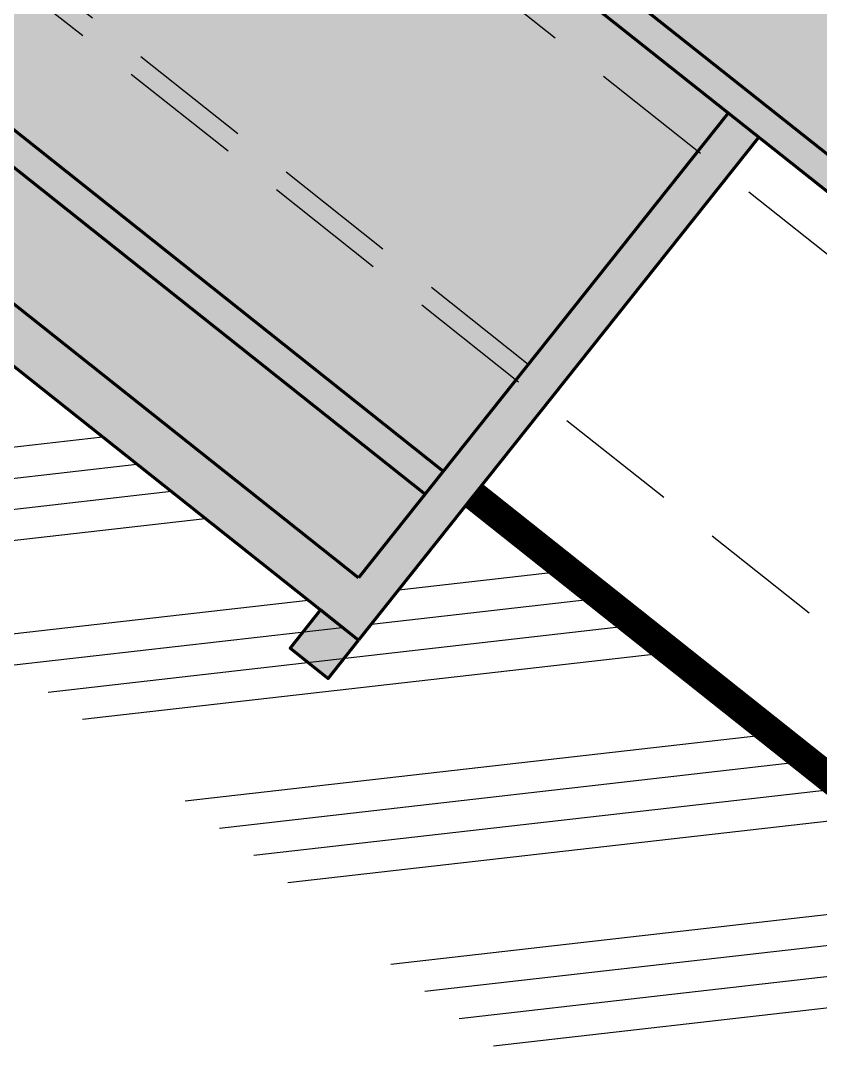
# Model space of a CAD drawing. Header units: metres. Extents: x -664657 to -643449, y -1076720 to -1062383.
# Drawn here: x -657332.49 to -657324.28, y -1068447.39 to -1068436.84 of the extents above; entities that cross this region are included whole.
import ezdxf

# ---------------------------------------------------------------- set-up
doc = ezdxf.new("R2010")
doc.units = ezdxf.units.M
doc.header["$LTSCALE"] = 0.1
doc.linetypes.add('DASHED', pattern=[19.05, 12.7, -6.35])
doc.layers.get('0').update_dxf_attribs({"color": 8, "lineweight": 9})
doc.layers.add('AA_THER_silná', color=1, linetype='Continuous', lineweight=70)
doc.layers.add('AA_THER_srafy', color=52, linetype='Continuous')
doc.layers.add('AA_THER_čárkovaná', color=5, linetype='DASHED')

msp = doc.modelspace()

# ---------------------------------------------------------------- hatches: boundary and pattern name
at = {"layer": 'AA_THER_srafy'}
h = msp.add_hatch(dxfattribs=at)
h.set_pattern_fill('ANSI34', color=254, scale=0.1, style=0)
h.set_pattern_definition([(6.51268, (-656030.26, -1069498.5804), (-0.2160709, 1.8927066), []), (6.51268, (-656029.9085, -1069498.8599), (-0.2160709, 1.8927066), []), (6.51268, (-656029.557, -1069499.1393), (-0.2160709, 1.8927066), []), (6.51268, (-656029.2056, -1069499.4187), (-0.2160709, 1.8927066), [])])
h.paths.add_polyline_path([(-657356.375, -1068419.029), (-657374.801, -1068404.379), (-657391.225, -1068391.32), (-657395.578, -1068387.858), (-657386.741, -1068376.743), (-657395.685, -1068369.632), (-657404.522, -1068380.747), (-657427.701, -1068362.317), (-657418.863, -1068351.203), (-657427.512, -1068344.326), (-657436.35, -1068355.44), (-657450.04, -1068344.555), (-657452.716, -1068347.922), (-657314.772, -1068457.598), (-657312.097, -1068454.234), (-657324.11, -1068444.683), (-657327.837, -1068441.72), (-657329.019, -1068443.207), (-657357.167, -1068420.827), (-657357.478, -1068421.219), (-657357.869, -1068420.907)])
h.paths.add_polyline_path([(-657248.573, -1068504.743), (-657251.312, -1068502.565), (-657249.444, -1068500.217), (-657255.374, -1068495.503), (-657257.241, -1068497.851), (-657264.756, -1068491.876), (-657262.889, -1068489.527), (-657268.314, -1068485.214), (-657270.181, -1068487.562), (-657291.615, -1068470.52), (-657286.014, -1068463.475), (-657290.429, -1068456.132), (-657298.578, -1068453.485), (-657304.179, -1068460.53), (-657312.097, -1068454.234), (-657314.772, -1068457.598), (-657251.246, -1068508.105)])
h = msp.add_hatch(color=254, dxfattribs=at)
h.dxf.hatch_style = 1
h.paths.add_polyline_path([(-657325.536, -1068438.183), (-657332.737, -1068432.458), (-657332.924, -1068432.692), (-657353.557, -1068416.287), (-657355.113, -1068418.244), (-657342.933, -1068427.928), (-657327.278, -1068440.375)])
h.paths.add_polyline_path([(-657343.132, -1068428.153), (-657355.3, -1068418.479), (-657356.855, -1068420.436), (-657344.676, -1068430.119), (-657334.12, -1068436.916)])
h.paths.add_polyline_path([(-657328.336, -1068441.705), (-657333.021, -1068437.981), (-657342.316, -1068431.996), (-657329.021, -1068442.566)])
h.paths.add_polyline_path([(-657327.278, -1068440.375), (-657342.933, -1068427.928), (-657332.846, -1068437.736), (-657328.15, -1068441.47)])
h.paths.add_polyline_path([(-657325.225, -1068437.792), (-657332.426, -1068432.066), (-657332.737, -1068432.458), (-657325.536, -1068438.183)])
h = msp.add_hatch(color=250, dxfattribs=at)
h.dxf.hatch_style = 1
h.paths.add_polyline_path([(-657327.09, -1068440.78), (-657327.403, -1068440.531), (-657329.021, -1068442.566), (-657356.855, -1068420.436), (-657357.167, -1068420.827), (-657329.019, -1068443.207)])
h = msp.add_hatch(color=31, dxfattribs=at)
h.dxf.hatch_style = 1
h.paths.add_polyline_path([(-657322.104, -1068437.08), (-657330.87, -1068430.109), (-657332.239, -1068431.831), (-657323.472, -1068438.801)])
h.paths.add_polyline_path([(-657321.792, -1068436.688), (-657330.559, -1068429.718), (-657330.87, -1068430.109), (-657322.104, -1068437.08)])
h.paths.add_polyline_path([(-657320.237, -1068434.731), (-657329.003, -1068427.761), (-657330.372, -1068429.483), (-657321.605, -1068436.453)])
h.paths.add_polyline_path([(-657319.925, -1068434.34), (-657328.692, -1068427.37), (-657329.003, -1068427.761), (-657320.237, -1068434.731)])
h.paths.add_polyline_path([(-657318.37, -1068432.383), (-657327.136, -1068425.413), (-657328.505, -1068427.135), (-657319.738, -1068434.105)])
h.paths.add_polyline_path([(-657318.058, -1068431.992), (-657326.825, -1068425.021), (-657327.136, -1068425.413), (-657318.37, -1068432.383)])
h = msp.add_hatch(color=250, dxfattribs=at)
h.dxf.hatch_style = 1
h.paths.add_polyline_path([(-657325.038, -1068437.557), (-657332.239, -1068431.831), (-657330.87, -1068430.109), (-657331.183, -1068429.86), (-657333.05, -1068432.209), (-657332.737, -1068432.458), (-657332.426, -1068432.066), (-657325.225, -1068437.792)])
h = msp.add_hatch(color=250, dxfattribs=at)
h.dxf.hatch_style = 1
h.paths.add_polyline_path([(-657333.021, -1068437.981), (-657328.336, -1068441.705), (-657328.15, -1068441.47), (-657332.846, -1068437.736), (-657344.676, -1068430.119), (-657342.316, -1068431.996)], flags=17)
h = msp.add_hatch(color=250, dxfattribs=at)
h.dxf.hatch_style = 1
h.paths.add_polyline_path([(-657321.791, -1068437.329), (-657322.104, -1068437.08), (-657323.472, -1068438.801), (-657325.038, -1068437.557), (-657325.225, -1068437.792), (-657323.346, -1068439.285)])
h = msp.add_hatch(color=250, dxfattribs=at)
h.dxf.hatch_style = 1
h.paths.add_polyline_path([(-657324.912, -1068438.04), (-657325.225, -1068437.792), (-657325.536, -1068438.183), (-657325.223, -1068438.432)])
h = msp.add_hatch(color=250, dxfattribs=at)
h.dxf.hatch_style = 1
h.paths.add_polyline_path([(-657325.223, -1068438.432), (-657325.536, -1068438.183), (-657327.403, -1068440.531), (-657327.09, -1068440.78)])
at = {"layer": 'AA_THER_srafy', "linetype": 'ByBlock', "lineweight": -3}
msp.add_hatch(color=250, dxfattribs=at).paths.add_polyline_path([(-657329.019, -1068443.207), (-657329.41, -1068442.895), (-657329.722, -1068443.287), (-657329.331, -1068443.599)])

# ---------------------------------------------------------------- linework, layer by layer
at = {"color": 1, "lineweight": 30, "const_width": 0.3}
msp.add_lwpolyline([(-657196.081, -1068546.48), (-657251.312, -1068502.565), (-657249.444, -1068500.217), (-657255.374, -1068495.503), (-657257.241, -1068497.851), (-657264.756, -1068491.876), (-657262.889, -1068489.527), (-657268.314, -1068485.214), (-657270.181, -1068487.562), (-657291.615, -1068470.52), (-657286.014, -1068463.475), (-657290.429, -1068456.132), (-657298.578, -1068453.485), (-657304.179, -1068460.53), (-657324.11, -1068444.683), (-657327.837, -1068441.72)], dxfattribs=at)
at = {"layer": 'AA_THER_silná'}
for p, q in [((-657329.021, -1068442.566), (-657356.855, -1068420.436)), ((-657329.019, -1068443.207), (-657357.167, -1068420.827)), ((-657323.472, -1068438.801), (-657332.239, -1068431.831)), ((-657323.346, -1068439.285), (-657332.426, -1068432.066)), ((-657332.846, -1068437.736), (-657328.15, -1068441.47)), ((-657325.225, -1068437.792), (-657329.021, -1068442.566)), ((-657333.021, -1068437.981), (-657328.336, -1068441.705)), ((-657324.912, -1068438.04), (-657329.019, -1068443.207)), ((-657327.837, -1068441.719), (-657320.738, -1068447.363))]:
    msp.add_line(p, q, dxfattribs=at)
msp.add_lwpolyline([(-657329.019, -1068443.207), (-657329.41, -1068442.895), (-657329.722, -1068443.287), (-657329.331, -1068443.599)], close=True, dxfattribs=at)
at = {"layer": 'AA_THER_čárkovaná'}
for p, q in [((-657392.113, -1068385.248), (-657321.496, -1068441.396)), ((-657393.98, -1068387.596), (-657323.363, -1068443.744)), ((-657327.278, -1068440.375), (-657342.933, -1068427.928)), ((-657329.019, -1068443.207), (-657336.846, -1068436.983))]:
    msp.add_line(p, q, dxfattribs=at)

doc.saveas('drawing.dxf')
